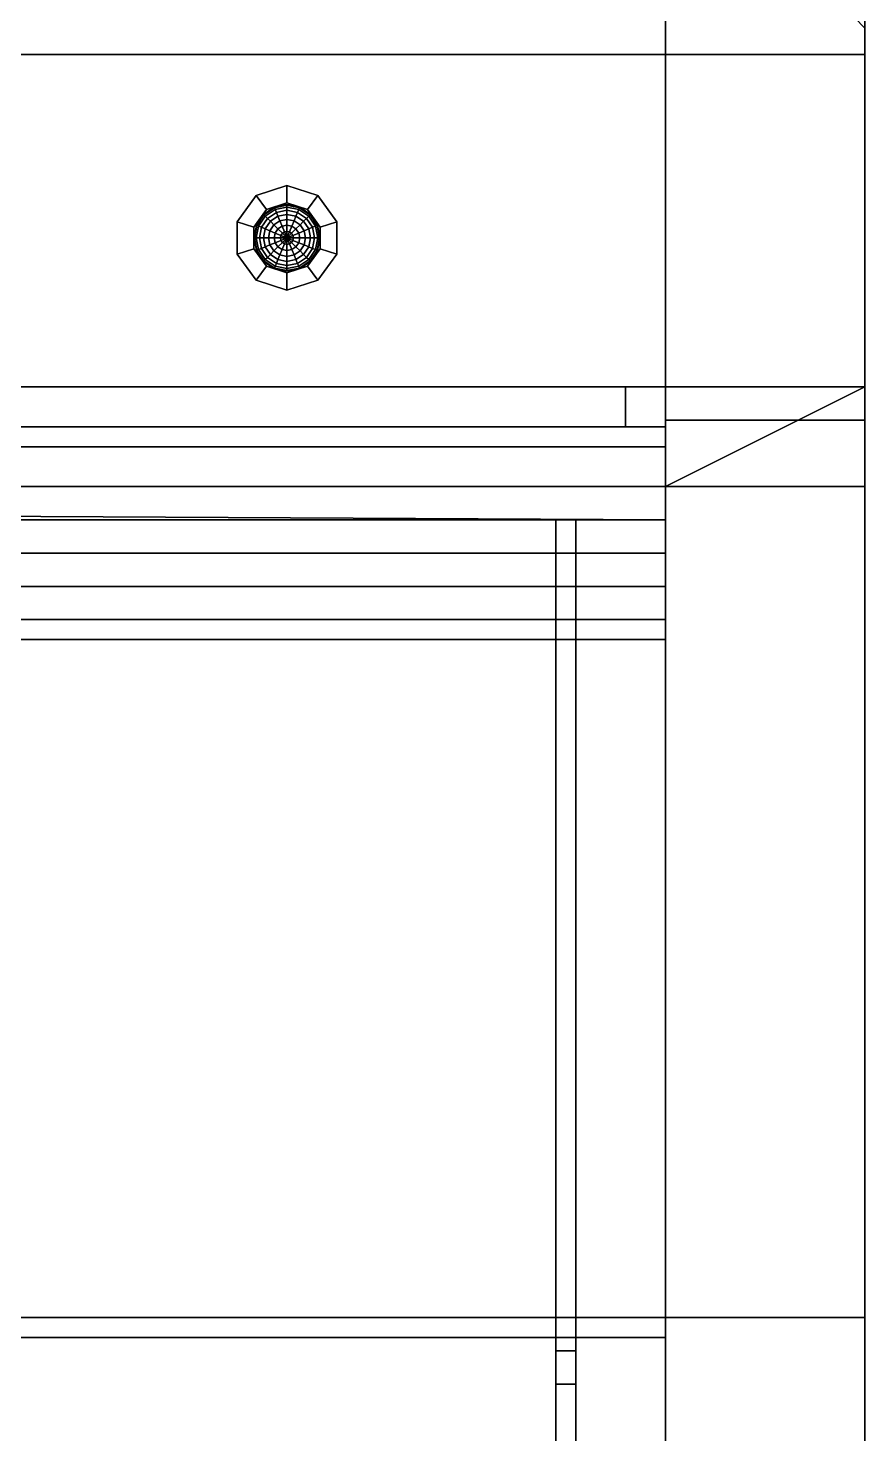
# Model space of a CAD drawing. Header units: millimetres. Extents: x 116.8 to 135.8, y -35.1 to -13.1.
# Drawn here: x 132.584 to 133.843, y -24.565 to -22.45 of the extents above; entities that cross this region are included whole.
import ezdxf

# ---------------------------------------------------------------- set-up
doc = ezdxf.new("R2010")
doc.units = ezdxf.units.MM
for name, color, linetype in [('COPERTURA', 252, 'CONTINUOUS'), ('CROMATO', 251, 'CONTINUOUS'), ('LAMPADA', 2, 'CONTINUOUS'), ('LAYER_RIV', 41, 'CONTINUOUS'), ('MARMO', 7, 'CONTINUOUS'), ('PARETE_INTERNA', 7, 'CONTINUOUS'), ('PAVIMENTO', 253, 'CONTINUOUS'), ('PRATO', 83, 'CONTINUOUS'), ('RIVESTIMENTO', 33, 'CONTINUOUS'), ('SOFFITTO', 41, 'CONTINUOUS'), ('VETRO', 137, 'CONTINUOUS')]:
    doc.layers.add(name, color=color, linetype=linetype)

msp = doc.modelspace()

# ---------------------------------------------------------------- linework, layer by layer
at = {"layer": 'COPERTURA'}
for points in [[(133.843016, -22.4899, 5.6817), (133.843016, -23.1399, 5.7), (128.843016, -23.1399, 5.7), (128.843016, -22.4899, 5.7)], [(128.843016, -22.4899, 6), (128.843016, -23.1399, 6), (133.843016, -23.1399, 6), (133.843016, -22.4899, 5.9817)], [(133.843016, -22.4899, 5.9817), (128.843016, -22.4899, 6), (128.843016, -22.4899, 5.7), (133.843016, -22.4899, 5.6817)], [(133.843016, -23.1399, 5.7), (133.843016, -22.4899, 5.6817), (133.843016, -22.4899, 5.9817), (133.843016, -23.1399, 6)], [(133.843016, -25.6399, 6.3), (126.343016, -25.6399, 6.3), (126.343016, -23.1399, 6.3), (133.843016, -23.1399, 6.3)], [(126.343016, -23.1399, 5.7), (133.843016, -23.1399, 5.7), (133.843016, -23.1399, 6.3), (126.343016, -23.1399, 6.3)], [(128.843016, -23.1399, 5.7), (133.843016, -23.1399, 5.7), (133.843016, -23.1399, 6), (128.843016, -23.1399, 6)], [(133.843016, -23.1399, 5.7), (133.843016, -23.1399, 6.3), (133.843016, -28.1399, 6.3), (133.843016, -28.1399, 5.7)]]:
    msp.add_3dface(points, dxfattribs=at)
at = {"layer": 'CROMATO'}
for points in [[(132.973658, -22.713163, 5.7), (132.973658, -22.686877, 5.7), (132.927305, -22.701938, 5.7), (132.942756, -22.723204, 5.7)], [(132.942756, -22.723204, 5.675), (132.927305, -22.701938, 5.675), (132.973658, -22.686877, 5.675), (132.973658, -22.713163, 5.675)], [(132.927305, -22.701938, 5.7), (132.973658, -22.686877, 5.7), (132.973658, -22.686877, 5.675), (132.927305, -22.701938, 5.675)], [(133.004559, -22.723204, 5.7), (133.02001, -22.701938, 5.7), (132.973658, -22.686877, 5.7), (132.973658, -22.713163, 5.7)], [(132.973658, -22.713163, 5.675), (132.973658, -22.686877, 5.675), (133.02001, -22.701938, 5.675), (133.004559, -22.723204, 5.675)], [(132.973658, -22.713163, 5.7), (132.973658, -22.686877, 5.7), (132.973658, -22.686877, 5.675), (132.973658, -22.713163, 5.675)], [(132.973658, -22.686877, 5.7), (133.02001, -22.701938, 5.7), (133.02001, -22.701938, 5.675), (132.973658, -22.686877, 5.675)], [(132.973658, -22.686877, 5.7), (132.973658, -22.713163, 5.7), (132.973658, -22.713163, 5.675), (132.973658, -22.686877, 5.675)], [(132.942756, -22.723204, 5.7), (132.927305, -22.701938, 5.7), (132.898658, -22.741367, 5.7), (132.923658, -22.74949, 5.7)], [(132.923658, -22.74949, 5.675), (132.898658, -22.741367, 5.675), (132.927305, -22.701938, 5.675), (132.942756, -22.723204, 5.675)], [(132.898658, -22.741367, 5.7), (132.927305, -22.701938, 5.7), (132.927305, -22.701938, 5.675), (132.898658, -22.741367, 5.675)], [(132.942756, -22.723204, 5.7), (132.927305, -22.701938, 5.7), (132.927305, -22.701938, 5.675), (132.942756, -22.723204, 5.675)], [(132.927305, -22.701938, 5.7), (132.942756, -22.723204, 5.7), (132.942756, -22.723204, 5.675), (132.927305, -22.701938, 5.675)], [(133.02001, -22.701938, 5.7), (133.004559, -22.723204, 5.7), (133.004559, -22.723204, 5.675), (133.02001, -22.701938, 5.675)], [(133.023658, -22.74949, 5.7), (133.048658, -22.741367, 5.7), (133.02001, -22.701938, 5.7), (133.004559, -22.723204, 5.7)], [(133.004559, -22.723204, 5.675), (133.02001, -22.701938, 5.675), (133.048658, -22.741367, 5.675), (133.023658, -22.74949, 5.675)], [(133.004559, -22.723204, 5.7), (133.02001, -22.701938, 5.7), (133.02001, -22.701938, 5.675), (133.004559, -22.723204, 5.675)], [(133.02001, -22.701938, 5.7), (133.048658, -22.741367, 5.7), (133.048658, -22.741367, 5.675), (133.02001, -22.701938, 5.675)], [(132.942756, -22.723204, 5.675), (132.923658, -22.74949, 5.675), (132.923658, -22.74949, 5.7), (132.942756, -22.723204, 5.7)], [(132.973658, -22.713163, 5.675), (132.942756, -22.723204, 5.675), (132.942756, -22.723204, 5.7), (132.973658, -22.713163, 5.7)], [(133.004559, -22.723204, 5.675), (132.973658, -22.713163, 5.675), (132.973658, -22.713163, 5.7), (133.004559, -22.723204, 5.7)], [(133.023658, -22.74949, 5.675), (133.004559, -22.723204, 5.675), (133.004559, -22.723204, 5.7), (133.023658, -22.74949, 5.7)], [(132.923658, -22.781982, 5.7), (132.898658, -22.790105, 5.7), (132.898658, -22.741367, 5.7), (132.923658, -22.74949, 5.7)], [(132.923658, -22.74949, 5.675), (132.898658, -22.741367, 5.675), (132.898658, -22.790105, 5.675), (132.923658, -22.781982, 5.675)], [(132.923658, -22.74949, 5.7), (132.898658, -22.741367, 5.7), (132.898658, -22.741367, 5.675), (132.923658, -22.74949, 5.675)], [(132.898658, -22.741367, 5.7), (132.898658, -22.790105, 5.7), (132.898658, -22.790105, 5.675), (132.898658, -22.741367, 5.675)], [(132.923658, -22.781982, 5.675), (132.923658, -22.74949, 5.675), (132.923658, -22.74949, 5.7), (132.923658, -22.781982, 5.7)], [(133.023658, -22.781982, 5.7), (133.048658, -22.790105, 5.7), (133.048658, -22.741367, 5.7), (133.023658, -22.74949, 5.7)], [(133.023658, -22.74949, 5.675), (133.048658, -22.741367, 5.675), (133.048658, -22.790105, 5.675), (133.023658, -22.781982, 5.675)], [(133.048658, -22.741367, 5.7), (133.023658, -22.74949, 5.7), (133.023658, -22.74949, 5.675), (133.048658, -22.741367, 5.675)], [(133.023658, -22.781982, 5.675), (133.023658, -22.74949, 5.675), (133.023658, -22.74949, 5.7), (133.023658, -22.781982, 5.7)], [(133.048658, -22.741367, 5.7), (133.048658, -22.790105, 5.7), (133.048658, -22.790105, 5.675), (133.048658, -22.741367, 5.675)], [(132.942756, -22.808269, 5.7), (132.927305, -22.829535, 5.7), (132.898658, -22.790105, 5.7), (132.923658, -22.781982, 5.7)], [(132.923658, -22.781982, 5.675), (132.898658, -22.790105, 5.675), (132.927305, -22.829535, 5.675), (132.942756, -22.808269, 5.675)], [(132.923658, -22.781982, 5.7), (132.898658, -22.790105, 5.7), (132.898658, -22.790105, 5.675), (132.923658, -22.781982, 5.675)], [(132.898658, -22.790105, 5.7), (132.927305, -22.829535, 5.7), (132.927305, -22.829535, 5.675), (132.898658, -22.790105, 5.675)], [(132.942756, -22.808269, 5.675), (132.923658, -22.781982, 5.675), (132.923658, -22.781982, 5.7), (132.942756, -22.808269, 5.7)], [(133.023658, -22.781982, 5.7), (133.048658, -22.790105, 5.7), (133.02001, -22.829535, 5.7), (133.004559, -22.808269, 5.7)], [(133.004559, -22.808269, 5.675), (133.02001, -22.829535, 5.675), (133.048658, -22.790105, 5.675), (133.023658, -22.781982, 5.675)], [(133.023658, -22.781982, 5.675), (133.004559, -22.808269, 5.675), (133.004559, -22.808269, 5.7), (133.023658, -22.781982, 5.7)], [(133.02001, -22.829535, 5.7), (133.048658, -22.790105, 5.7), (133.048658, -22.790105, 5.675), (133.02001, -22.829535, 5.675)], [(133.048658, -22.790105, 5.7), (133.023658, -22.781982, 5.7), (133.023658, -22.781982, 5.675), (133.048658, -22.790105, 5.675)], [(132.927305, -22.829535, 5.7), (132.942756, -22.808269, 5.7), (132.942756, -22.808269, 5.675), (132.927305, -22.829535, 5.675)], [(132.973658, -22.818309, 5.7), (132.973658, -22.844596, 5.7), (132.927305, -22.829535, 5.7), (132.942756, -22.808269, 5.7)], [(132.942756, -22.808269, 5.675), (132.927305, -22.829535, 5.675), (132.973658, -22.844596, 5.675), (132.973658, -22.818309, 5.675)], [(132.942756, -22.808269, 5.7), (132.927305, -22.829535, 5.7), (132.927305, -22.829535, 5.675), (132.942756, -22.808269, 5.675)], [(132.973658, -22.818309, 5.675), (132.942756, -22.808269, 5.675), (132.942756, -22.808269, 5.7), (132.973658, -22.818309, 5.7)], [(133.004559, -22.808269, 5.7), (133.02001, -22.829535, 5.7), (132.973658, -22.844596, 5.7), (132.973658, -22.818309, 5.7)], [(132.973658, -22.818309, 5.675), (132.973658, -22.844596, 5.675), (133.02001, -22.829535, 5.675), (133.004559, -22.808269, 5.675)], [(133.004559, -22.808269, 5.675), (132.973658, -22.818309, 5.675), (132.973658, -22.818309, 5.7), (133.004559, -22.808269, 5.7)], [(133.004559, -22.808269, 5.7), (133.02001, -22.829535, 5.7), (133.02001, -22.829535, 5.675), (133.004559, -22.808269, 5.675)], [(132.927305, -22.829535, 5.7), (132.973658, -22.844596, 5.7), (132.973658, -22.844596, 5.675), (132.927305, -22.829535, 5.675)], [(132.973658, -22.844596, 5.7), (132.973658, -22.818309, 5.7), (132.973658, -22.818309, 5.675), (132.973658, -22.844596, 5.675)], [(132.973658, -22.818309, 5.7), (132.973658, -22.844596, 5.7), (132.973658, -22.844596, 5.675), (132.973658, -22.818309, 5.675)], [(132.973658, -22.844596, 5.7), (133.02001, -22.829535, 5.7), (133.02001, -22.829535, 5.675), (132.973658, -22.844596, 5.675)], [(133.543016, -23.0499), (133.543016, -22.9899), (133.483016, -22.9899), (133.483016, -23.0499)], [(133.483016, -23.0499, 5.7), (133.483016, -22.9899, 5.7), (133.543016, -22.9899, 5.7), (133.543016, -23.0499, 5.7)], [(133.483016, -23.0499), (133.483016, -22.9899), (133.483016, -22.9899, 5.7), (133.483016, -23.0499, 5.7)], [(133.483016, -22.9899), (133.543016, -22.9899), (133.543016, -22.9899, 5.7), (133.483016, -22.9899, 5.7)], [(133.543016, -22.9899), (133.543016, -23.0499), (133.543016, -23.0499, 5.7), (133.543016, -22.9899, 5.7)], [(133.543016, -23.0499, 5.7), (133.483016, -23.0499, 5.7), (133.483016, -23.0499), (133.543016, -23.0499)], [(133.54298, -23.189927, 2.329167), (133.54298, -23.189927, 2.299167), (132.20798, -23.189927, 2.299167), (132.200278, -23.189927, 2.329167)], [(133.54298, -23.239927, 2.329167), (132.200278, -23.239927, 2.329167), (132.200278, -23.189927, 2.329167), (133.54298, -23.189927, 2.329167)], [(133.54298, -23.189927, 1.947534), (133.54298, -23.189927, 1.917534), (132.20798, -23.189927, 1.917534), (132.200278, -23.189927, 1.947534)], [(133.54298, -23.239927, 1.947534), (132.200278, -23.239927, 1.947534), (132.200278, -23.189927, 1.947534), (133.54298, -23.189927, 1.947534)], [(132.20798, -23.189927, 2.299167), (133.54298, -23.189927, 2.299167), (133.54298, -23.239927, 2.299167), (132.20798, -23.239927, 2.299167)], [(132.20798, -23.189927, 1.917534), (133.54298, -23.189927, 1.917534), (133.54298, -23.239927, 1.917534), (132.20798, -23.239927, 1.917534)], [(133.37798, -23.189927, 1.299167), (133.40798, -23.189927, 1.299167), (133.40798, -23.189927, 2.299167), (133.37798, -23.189927, 2.299167)], [(133.37798, -23.189927, 2.299167), (133.40798, -23.189927, 2.299167), (133.40798, -23.239927, 2.299167), (133.37798, -23.239927, 2.299167)], [(133.40798, -23.189927, 1.299167), (133.37798, -23.189927, 1.299167), (133.37798, -23.239927, 1.299167), (133.40798, -23.239927, 1.299167)], [(133.37798, -23.239927, 1.299167), (133.37798, -23.239927, 2.299167), (133.37798, -23.189927, 2.299167), (133.37798, -23.189927, 1.299167)], [(133.40798, -23.189927, 2.299167), (133.40798, -23.189927, 1.299167), (133.40798, -23.239927, 1.299167), (133.40798, -23.239927, 2.299167)], [(133.54298, -23.189927, 2.299167), (133.54298, -23.189927, 2.329167), (133.54298, -23.239927, 2.329167), (133.54298, -23.239927, 2.299167)], [(133.54298, -23.189927, 1.917534), (133.54298, -23.189927, 1.947534), (133.54298, -23.239927, 1.947534), (133.54298, -23.239927, 1.917534)], [(132.200278, -23.239927, 2.329167), (132.20798, -23.239927, 2.299167), (133.54298, -23.239927, 2.299167), (133.54298, -23.239927, 2.329167)], [(132.200278, -23.239927, 1.947534), (132.20798, -23.239927, 1.917534), (133.54298, -23.239927, 1.917534), (133.54298, -23.239927, 1.947534)], [(133.37798, -23.239927, 1.329167), (133.37798, -23.239927, 1.299167), (133.37798, -23.339927, 1.299167), (133.37798, -23.339927, 1.329167)], [(133.37798, -23.239927, 1.299167), (133.40798, -23.239927, 1.299167), (133.40798, -23.339927, 1.299167), (133.37798, -23.339927, 1.299167)], [(133.40798, -23.339927, 1.329167), (133.37798, -23.339927, 1.329167), (133.37798, -23.239927, 1.329167), (133.40798, -23.239927, 1.329167)], [(133.40798, -23.239927, 1.329167), (133.40798, -23.239927, 1.299167), (133.37798, -23.239927, 1.299167), (133.37798, -23.239927, 1.329167)], [(133.37798, -23.239927, 2.299167), (133.40798, -23.239927, 2.299167), (133.40798, -23.239927, 1.299167), (133.37798, -23.239927, 1.299167)], [(133.40798, -23.239927, 1.299167), (133.40798, -23.239927, 1.329167), (133.40798, -23.339927, 1.329167), (133.40798, -23.339927, 1.299167)], [(133.54298, -23.339927, 1.178333), (133.54298, -23.339927, 1.148333), (131.90798, -23.339927, 1.148333), (131.90798, -23.339927, 1.178333)], [(131.90798, -23.339927, 1.148333), (133.54298, -23.339927, 1.148333), (133.54298, -23.369927, 1.148333), (131.90798, -23.369927, 1.148333)], [(133.54298, -23.369927, 1.178333), (131.90798, -23.369927, 1.178333), (131.90798, -23.339927, 1.178333), (133.54298, -23.339927, 1.178333)], [(133.54298, -23.339927, 1.47), (133.54298, -23.339927, 1.45), (132.04298, -23.339927, 1.45), (132.04298, -23.339927, 1.47)], [(132.04298, -23.339927, 1.45), (133.54298, -23.339927, 1.45), (133.54298, -26.039927, 1.45), (132.04298, -26.039927, 1.45)], [(133.54298, -26.039927, 1.47), (132.04298, -26.039927, 1.47), (132.04298, -23.339927, 1.47), (133.54298, -23.339927, 1.47)], [(133.40798, -23.339927, 1.45), (133.40798, -23.339927, 1.178333), (133.37798, -23.339927, 1.178333), (133.37798, -23.339927, 1.45)], [(133.37798, -23.339927, 1.45), (133.37798, -23.339927, 1.178333), (133.37798, -23.369927, 1.178333), (133.37798, -23.369927, 1.45)], [(133.37798, -23.339927, 1.178333), (133.40798, -23.339927, 1.178333), (133.40798, -23.369927, 1.178333), (133.37798, -23.369927, 1.178333)], [(133.40798, -23.369927, 1.45), (133.37798, -23.369927, 1.45), (133.37798, -23.339927, 1.45), (133.40798, -23.339927, 1.45)], [(133.40798, -23.339927, 1.178333), (133.40798, -23.339927, 1.148333), (133.37798, -23.339927, 1.148333), (133.37798, -23.339927, 1.178333)], [(133.37798, -23.339927, 1.178333), (133.37798, -23.339927, 1.148333), (133.37798, -24.439927, 1.148333), (133.37798, -24.439927, 1.178333)], [(133.37798, -23.339927, 1.148333), (133.40798, -23.339927, 1.148333), (133.40798, -24.439927, 1.148333), (133.37798, -24.439927, 1.148333)], [(133.40798, -24.439927, 1.178333), (133.37798, -24.439927, 1.178333), (133.37798, -23.339927, 1.178333), (133.40798, -23.339927, 1.178333)], [(133.37798, -23.339927, 1.329167), (133.37798, -23.339927, 1.299167), (133.40798, -23.339927, 1.299167), (133.40798, -23.339927, 1.329167)], [(133.40798, -23.339927, 1.178333), (133.40798, -23.339927, 1.45), (133.40798, -23.369927, 1.45), (133.40798, -23.369927, 1.178333)], [(133.40798, -23.339927, 1.148333), (133.40798, -23.339927, 1.178333), (133.40798, -24.439927, 1.178333), (133.40798, -24.439927, 1.148333)], [(133.54298, -23.339927, 1.45), (133.54298, -23.339927, 1.47), (133.54298, -26.039927, 1.47), (133.54298, -26.039927, 1.45)], [(133.54298, -23.339927, 1.148333), (133.54298, -23.339927, 1.178333), (133.54298, -23.369927, 1.178333), (133.54298, -23.369927, 1.148333)], [(131.90798, -23.369927, 1.178333), (131.90798, -23.369927, 1.148333), (133.54298, -23.369927, 1.148333), (133.54298, -23.369927, 1.178333)], [(133.37798, -23.369927, 1.45), (133.37798, -23.369927, 1.178333), (133.40798, -23.369927, 1.178333), (133.40798, -23.369927, 1.45)], [(133.54298, -24.389927, 1.178333), (133.54298, -24.389927, 1.148333), (131.90798, -24.389927, 1.148333), (131.90798, -24.389927, 1.178333)], [(131.90798, -24.389927, 1.148333), (133.54298, -24.389927, 1.148333), (133.54298, -24.419927, 1.148333), (131.90798, -24.419927, 1.148333)], [(133.54298, -24.419927, 1.178333), (131.90798, -24.419927, 1.178333), (131.90798, -24.389927, 1.178333), (133.54298, -24.389927, 1.178333)], [(133.40798, -24.389927, 1.45), (133.40798, -24.389927, 1.178333), (133.37798, -24.389927, 1.178333), (133.37798, -24.389927, 1.45)], [(133.37798, -24.389927, 1.45), (133.37798, -24.389927, 1.178333), (133.37798, -24.419927, 1.178333), (133.37798, -24.419927, 1.45)], [(133.37798, -24.389927, 1.178333), (133.40798, -24.389927, 1.178333), (133.40798, -24.419927, 1.178333), (133.37798, -24.419927, 1.178333)], [(133.40798, -24.419927, 1.45), (133.37798, -24.419927, 1.45), (133.37798, -24.389927, 1.45), (133.40798, -24.389927, 1.45)], [(133.37798, -24.389927, 1.299167), (133.40798, -24.389927, 1.299167), (133.40798, -24.489927, 1.299167), (133.37798, -24.489927, 1.299167)], [(133.40798, -24.489927, 1.329167), (133.37798, -24.489927, 1.329167), (133.37798, -24.389927, 1.329167), (133.40798, -24.389927, 1.329167)], [(133.40798, -24.389927, 1.329167), (133.40798, -24.389927, 1.299167), (133.37798, -24.389927, 1.299167), (133.37798, -24.389927, 1.329167)], [(133.37798, -24.389927, 1.329167), (133.37798, -24.389927, 1.299167), (133.37798, -24.489927, 1.299167), (133.37798, -24.489927, 1.329167)], [(133.40798, -24.389927, 1.299167), (133.40798, -24.389927, 1.329167), (133.40798, -24.489927, 1.329167), (133.40798, -24.489927, 1.299167)], [(133.40798, -24.389927, 1.178333), (133.40798, -24.389927, 1.45), (133.40798, -24.419927, 1.45), (133.40798, -24.419927, 1.178333)], [(133.54298, -24.389927, 1.148333), (133.54298, -24.389927, 1.178333), (133.54298, -24.419927, 1.178333), (133.54298, -24.419927, 1.148333)], [(131.90798, -24.419927, 1.178333), (131.90798, -24.419927, 1.148333), (133.54298, -24.419927, 1.148333), (133.54298, -24.419927, 1.178333)], [(133.37798, -24.419927, 1.45), (133.37798, -24.419927, 1.178333), (133.40798, -24.419927, 1.178333), (133.40798, -24.419927, 1.45)], [(133.37798, -24.439927, 1.178333), (133.37798, -24.439927, 1.148333), (133.40798, -24.439927, 1.148333), (133.40798, -24.439927, 1.178333)], [(133.40798, -24.989927, 1.299167), (133.37798, -24.989927, 1.299167), (133.37798, -24.489927, 1.299167), (133.40798, -24.489927, 1.299167)], [(133.37798, -24.989927, 1.299167), (133.37798, -24.989927, 1.329167), (133.37798, -24.489927, 1.329167), (133.37798, -24.489927, 1.299167)], [(133.37798, -24.489927, 1.329167), (133.40798, -24.489927, 1.329167), (133.40798, -24.989927, 1.329167), (133.37798, -24.989927, 1.329167)], [(133.40798, -24.989927, 1.329167), (133.40798, -24.989927, 1.299167), (133.40798, -24.489927, 1.299167), (133.40798, -24.489927, 1.329167)]]:
    msp.add_3dface(points, dxfattribs=at)
at = {"layer": 'LAMPADA'}
for points in [[(132.928351, -22.74697, 5.665246), (132.938982, -22.73106, 5.665246), (132.938302, -22.730381, 5.675), (132.927464, -22.746602, 5.675)], [(132.93098, -22.748059, 5.655866), (132.940994, -22.733072, 5.655866), (132.938982, -22.73106, 5.665246), (132.928351, -22.74697, 5.665246)], [(132.935249, -22.749827, 5.647221), (132.944261, -22.736339, 5.647221), (132.940994, -22.733072, 5.655866), (132.93098, -22.748059, 5.655866)], [(132.938982, -22.73106, 5.665246), (132.954891, -22.72043, 5.665246), (132.954524, -22.719542, 5.675), (132.938302, -22.730381, 5.675)], [(132.940994, -22.733072, 5.655866), (132.95598, -22.723059, 5.655866), (132.954891, -22.72043, 5.665246), (132.938982, -22.73106, 5.665246)], [(132.944261, -22.736339, 5.647221), (132.957748, -22.727327, 5.647221), (132.95598, -22.723059, 5.655866), (132.940994, -22.733072, 5.655866)], [(132.948658, -22.740736, 5.639645), (132.960128, -22.733072, 5.639645), (132.957748, -22.727327, 5.647221), (132.944261, -22.736339, 5.647221)], [(132.954015, -22.746094, 5.633426), (132.963027, -22.740072, 5.633426), (132.960128, -22.733072, 5.639645), (132.948658, -22.740736, 5.639645)], [(132.954891, -22.72043, 5.665246), (132.973658, -22.716697, 5.665246), (132.973658, -22.715736, 5.675), (132.954524, -22.719542, 5.675)], [(132.95598, -22.723059, 5.655866), (132.973658, -22.719542, 5.655866), (132.973658, -22.716697, 5.665246), (132.954891, -22.72043, 5.665246)], [(132.957748, -22.727327, 5.647221), (132.973658, -22.724163, 5.647221), (132.973658, -22.719542, 5.655866), (132.95598, -22.723059, 5.655866)], [(132.960128, -22.733072, 5.639645), (132.973658, -22.730381, 5.639645), (132.973658, -22.724163, 5.647221), (132.957748, -22.727327, 5.647221)], [(132.963027, -22.740072, 5.633426), (132.973658, -22.737958, 5.633426), (132.973658, -22.730381, 5.639645), (132.960128, -22.733072, 5.639645)], [(132.973658, -22.716697, 5.665246), (132.992424, -22.72043, 5.665246), (132.992792, -22.719542, 5.675), (132.973658, -22.715736, 5.675)], [(132.973658, -22.719542, 5.655866), (132.991335, -22.723059, 5.655866), (132.992424, -22.72043, 5.665246), (132.973658, -22.716697, 5.665246)], [(132.973658, -22.724163, 5.647221), (132.989567, -22.727327, 5.647221), (132.991335, -22.723059, 5.655866), (132.973658, -22.719542, 5.655866)], [(132.973658, -22.730381, 5.639645), (132.987188, -22.733072, 5.639645), (132.989567, -22.727327, 5.647221), (132.973658, -22.724163, 5.647221)], [(132.973658, -22.737958, 5.633426), (132.984288, -22.740072, 5.633426), (132.987188, -22.733072, 5.639645), (132.973658, -22.730381, 5.639645)], [(132.984288, -22.740072, 5.633426), (132.9933, -22.746094, 5.633426), (132.998658, -22.740736, 5.639645), (132.987188, -22.733072, 5.639645)], [(132.987188, -22.733072, 5.639645), (132.998658, -22.740736, 5.639645), (133.003055, -22.736339, 5.647221), (132.989567, -22.727327, 5.647221)], [(132.989567, -22.727327, 5.647221), (133.003055, -22.736339, 5.647221), (133.006322, -22.733072, 5.655866), (132.991335, -22.723059, 5.655866)], [(132.991335, -22.723059, 5.655866), (133.006322, -22.733072, 5.655866), (133.008334, -22.73106, 5.665246), (132.992424, -22.72043, 5.665246)], [(132.992424, -22.72043, 5.665246), (133.008334, -22.73106, 5.665246), (133.009013, -22.730381, 5.675), (132.992792, -22.719542, 5.675)], [(133.003055, -22.736339, 5.647221), (133.012067, -22.749827, 5.647221), (133.016335, -22.748059, 5.655866), (133.006322, -22.733072, 5.655866)], [(133.006322, -22.733072, 5.655866), (133.016335, -22.748059, 5.655866), (133.018964, -22.74697, 5.665246), (133.008334, -22.73106, 5.665246)], [(133.008334, -22.73106, 5.665246), (133.018964, -22.74697, 5.665246), (133.019852, -22.746602, 5.675), (133.009013, -22.730381, 5.675)], [(132.924618, -22.765736, 5.665246), (132.928351, -22.74697, 5.665246), (132.927464, -22.746602, 5.675), (132.923658, -22.765736, 5.675)], [(132.927464, -22.765736, 5.655866), (132.93098, -22.748059, 5.655866), (132.928351, -22.74697, 5.665246), (132.924618, -22.765736, 5.665246)], [(132.932084, -22.765736, 5.647221), (132.935249, -22.749827, 5.647221), (132.93098, -22.748059, 5.655866), (132.927464, -22.765736, 5.655866)], [(132.938302, -22.765736, 5.639645), (132.940994, -22.752206, 5.639645), (132.935249, -22.749827, 5.647221), (132.932084, -22.765736, 5.647221)], [(132.940994, -22.752206, 5.639645), (132.948658, -22.740736, 5.639645), (132.944261, -22.736339, 5.647221), (132.935249, -22.749827, 5.647221)], [(132.945879, -22.765736, 5.633426), (132.947994, -22.755106, 5.633426), (132.940994, -22.752206, 5.639645), (132.938302, -22.765736, 5.639645)], [(132.947994, -22.755106, 5.633426), (132.954015, -22.746094, 5.633426), (132.948658, -22.740736, 5.639645), (132.940994, -22.752206, 5.639645)], [(132.95598, -22.758414, 5.628806), (132.960128, -22.752206, 5.628806), (132.954015, -22.746094, 5.633426), (132.947994, -22.755106, 5.633426)], [(132.960128, -22.752206, 5.628806), (132.966335, -22.748059, 5.628806), (132.963027, -22.740072, 5.633426), (132.954015, -22.746094, 5.633426)], [(132.964646, -22.762003, 5.625961), (132.96676, -22.758839, 5.625961), (132.960128, -22.752206, 5.628806), (132.95598, -22.758414, 5.628806)], [(132.96676, -22.758839, 5.625961), (132.969925, -22.756724, 5.625961), (132.966335, -22.748059, 5.628806), (132.960128, -22.752206, 5.628806)], [(132.966335, -22.748059, 5.628806), (132.973658, -22.746602, 5.628806), (132.973658, -22.737958, 5.633426), (132.963027, -22.740072, 5.633426)], [(132.969925, -22.756724, 5.625961), (132.973658, -22.755982, 5.625961), (132.973658, -22.746602, 5.628806), (132.966335, -22.748059, 5.628806)], [(132.973658, -22.746602, 5.628806), (132.98098, -22.748059, 5.628806), (132.984288, -22.740072, 5.633426), (132.973658, -22.737958, 5.633426)], [(132.973658, -22.755982, 5.625961), (132.977391, -22.756724, 5.625961), (132.98098, -22.748059, 5.628806), (132.973658, -22.746602, 5.628806)], [(132.977391, -22.756724, 5.625961), (132.980555, -22.758839, 5.625961), (132.987188, -22.752206, 5.628806), (132.98098, -22.748059, 5.628806)], [(132.980555, -22.758839, 5.625961), (132.98267, -22.762003, 5.625961), (132.991335, -22.758414, 5.628806), (132.987188, -22.752206, 5.628806)], [(132.98098, -22.748059, 5.628806), (132.987188, -22.752206, 5.628806), (132.9933, -22.746094, 5.633426), (132.984288, -22.740072, 5.633426)], [(132.987188, -22.752206, 5.628806), (132.991335, -22.758414, 5.628806), (132.999322, -22.755106, 5.633426), (132.9933, -22.746094, 5.633426)], [(132.9933, -22.746094, 5.633426), (132.999322, -22.755106, 5.633426), (133.006322, -22.752206, 5.639645), (132.998658, -22.740736, 5.639645)], [(132.998658, -22.740736, 5.639645), (133.006322, -22.752206, 5.639645), (133.012067, -22.749827, 5.647221), (133.003055, -22.736339, 5.647221)], [(132.999322, -22.755106, 5.633426), (133.001436, -22.765736, 5.633426), (133.009013, -22.765736, 5.639645), (133.006322, -22.752206, 5.639645)], [(133.006322, -22.752206, 5.639645), (133.009013, -22.765736, 5.639645), (133.015231, -22.765736, 5.647221), (133.012067, -22.749827, 5.647221)], [(133.012067, -22.749827, 5.647221), (133.015231, -22.765736, 5.647221), (133.019852, -22.765736, 5.655866), (133.016335, -22.748059, 5.655866)], [(133.016335, -22.748059, 5.655866), (133.019852, -22.765736, 5.655866), (133.022697, -22.765736, 5.665246), (133.018964, -22.74697, 5.665246)], [(133.018964, -22.74697, 5.665246), (133.022697, -22.765736, 5.665246), (133.023658, -22.765736, 5.675), (133.019852, -22.746602, 5.675)], [(132.928351, -22.784503, 5.665246), (132.924618, -22.765736, 5.665246), (132.923658, -22.765736, 5.675), (132.927464, -22.78487, 5.675)], [(132.93098, -22.783414, 5.655866), (132.927464, -22.765736, 5.655866), (132.924618, -22.765736, 5.665246), (132.928351, -22.784503, 5.665246)], [(132.935249, -22.781646, 5.647221), (132.932084, -22.765736, 5.647221), (132.927464, -22.765736, 5.655866), (132.93098, -22.783414, 5.655866)], [(132.940994, -22.779266, 5.639645), (132.938302, -22.765736, 5.639645), (132.932084, -22.765736, 5.647221), (132.935249, -22.781646, 5.647221)], [(132.947994, -22.776367, 5.633426), (132.945879, -22.765736, 5.633426), (132.938302, -22.765736, 5.639645), (132.940994, -22.779266, 5.639645)], [(132.954524, -22.765736, 5.628806), (132.95598, -22.758414, 5.628806), (132.947994, -22.755106, 5.633426), (132.945879, -22.765736, 5.633426)], [(132.95598, -22.773059, 5.628806), (132.954524, -22.765736, 5.628806), (132.945879, -22.765736, 5.633426), (132.947994, -22.776367, 5.633426)], [(132.960128, -22.779266, 5.628806), (132.95598, -22.773059, 5.628806), (132.947994, -22.776367, 5.633426), (132.954015, -22.785379, 5.633426)], [(132.963903, -22.765736, 5.625961), (132.964646, -22.762003, 5.625961), (132.95598, -22.758414, 5.628806), (132.954524, -22.765736, 5.628806)], [(132.964646, -22.769469, 5.625961), (132.963903, -22.765736, 5.625961), (132.954524, -22.765736, 5.628806), (132.95598, -22.773059, 5.628806)], [(132.96676, -22.772634, 5.625961), (132.964646, -22.769469, 5.625961), (132.95598, -22.773059, 5.628806), (132.960128, -22.779266, 5.628806)], [(132.969925, -22.774748, 5.625961), (132.96676, -22.772634, 5.625961), (132.960128, -22.779266, 5.628806), (132.966335, -22.783414, 5.628806)], [(132.973658, -22.765736, 5.625), (132.973658, -22.765736, 5.625), (132.964646, -22.762003, 5.625961), (132.963903, -22.765736, 5.625961)], [(132.973658, -22.765736, 5.625), (132.973658, -22.765736, 5.625), (132.963903, -22.765736, 5.625961), (132.964646, -22.769469, 5.625961)], [(132.973658, -22.765736, 5.625), (132.973658, -22.765736, 5.625), (132.96676, -22.758839, 5.625961), (132.964646, -22.762003, 5.625961)], [(132.973658, -22.765736, 5.625), (132.973658, -22.765736, 5.625), (132.964646, -22.769469, 5.625961), (132.96676, -22.772634, 5.625961)], [(132.973658, -22.775491, 5.625961), (132.969925, -22.774748, 5.625961), (132.966335, -22.783414, 5.628806), (132.973658, -22.78487, 5.628806)], [(132.973658, -22.765736, 5.625), (132.973658, -22.765736, 5.625), (132.969925, -22.756724, 5.625961), (132.96676, -22.758839, 5.625961)], [(132.973658, -22.765736, 5.625), (132.973658, -22.765736, 5.625), (132.96676, -22.772634, 5.625961), (132.969925, -22.774748, 5.625961)], [(132.973658, -22.765736, 5.625), (132.973658, -22.765736, 5.625), (132.973658, -22.755982, 5.625961), (132.969925, -22.756724, 5.625961)], [(132.973658, -22.765736, 5.625), (132.973658, -22.765736, 5.625), (132.969925, -22.774748, 5.625961), (132.973658, -22.775491, 5.625961)], [(132.973658, -22.765736, 5.625), (132.973658, -22.765736, 5.625), (132.977391, -22.756724, 5.625961), (132.973658, -22.755982, 5.625961)], [(132.973658, -22.765736, 5.625), (132.973658, -22.765736, 5.625), (132.980555, -22.758839, 5.625961), (132.977391, -22.756724, 5.625961)], [(132.973658, -22.765736, 5.625), (132.973658, -22.765736, 5.625), (132.98267, -22.762003, 5.625961), (132.980555, -22.758839, 5.625961)], [(132.973658, -22.765736, 5.625), (132.973658, -22.765736, 5.625), (132.983412, -22.765736, 5.625961), (132.98267, -22.762003, 5.625961)], [(132.973658, -22.765736, 5.625), (132.973658, -22.765736, 5.625), (132.98267, -22.769469, 5.625961), (132.983412, -22.765736, 5.625961)], [(132.973658, -22.765736, 5.625), (132.973658, -22.765736, 5.625), (132.980555, -22.772634, 5.625961), (132.98267, -22.769469, 5.625961)], [(132.973658, -22.765736, 5.625), (132.973658, -22.765736, 5.625), (132.977391, -22.774748, 5.625961), (132.980555, -22.772634, 5.625961)], [(132.973658, -22.765736, 5.625), (132.973658, -22.765736, 5.625), (132.973658, -22.775491, 5.625961), (132.977391, -22.774748, 5.625961)], [(132.977391, -22.774748, 5.625961), (132.973658, -22.775491, 5.625961), (132.973658, -22.78487, 5.628806), (132.98098, -22.783414, 5.628806)], [(132.980555, -22.772634, 5.625961), (132.977391, -22.774748, 5.625961), (132.98098, -22.783414, 5.628806), (132.987188, -22.779266, 5.628806)], [(132.98267, -22.769469, 5.625961), (132.980555, -22.772634, 5.625961), (132.987188, -22.779266, 5.628806), (132.991335, -22.773059, 5.628806)], [(132.98267, -22.762003, 5.625961), (132.983412, -22.765736, 5.625961), (132.992792, -22.765736, 5.628806), (132.991335, -22.758414, 5.628806)], [(132.983412, -22.765736, 5.625961), (132.98267, -22.769469, 5.625961), (132.991335, -22.773059, 5.628806), (132.992792, -22.765736, 5.628806)], [(132.991335, -22.773059, 5.628806), (132.987188, -22.779266, 5.628806), (132.9933, -22.785379, 5.633426), (132.999322, -22.776367, 5.633426)], [(132.991335, -22.758414, 5.628806), (132.992792, -22.765736, 5.628806), (133.001436, -22.765736, 5.633426), (132.999322, -22.755106, 5.633426)], [(132.992792, -22.765736, 5.628806), (132.991335, -22.773059, 5.628806), (132.999322, -22.776367, 5.633426), (133.001436, -22.765736, 5.633426)], [(133.001436, -22.765736, 5.633426), (132.999322, -22.776367, 5.633426), (133.006322, -22.779266, 5.639645), (133.009013, -22.765736, 5.639645)], [(133.009013, -22.765736, 5.639645), (133.006322, -22.779266, 5.639645), (133.012067, -22.781646, 5.647221), (133.015231, -22.765736, 5.647221)], [(133.015231, -22.765736, 5.647221), (133.012067, -22.781646, 5.647221), (133.016335, -22.783414, 5.655866), (133.019852, -22.765736, 5.655866)], [(133.019852, -22.765736, 5.655866), (133.016335, -22.783414, 5.655866), (133.018964, -22.784503, 5.665246), (133.022697, -22.765736, 5.665246)], [(133.022697, -22.765736, 5.665246), (133.018964, -22.784503, 5.665246), (133.019852, -22.78487, 5.675), (133.023658, -22.765736, 5.675)], [(132.938982, -22.800412, 5.665246), (132.928351, -22.784503, 5.665246), (132.927464, -22.78487, 5.675), (132.938302, -22.801092, 5.675)], [(132.940994, -22.7984, 5.655866), (132.93098, -22.783414, 5.655866), (132.928351, -22.784503, 5.665246), (132.938982, -22.800412, 5.665246)], [(132.944261, -22.795133, 5.647222), (132.935249, -22.781646, 5.647221), (132.93098, -22.783414, 5.655866), (132.940994, -22.7984, 5.655866)], [(132.948658, -22.790736, 5.639645), (132.940994, -22.779266, 5.639645), (132.935249, -22.781646, 5.647221), (132.944261, -22.795133, 5.647222)], [(132.954015, -22.785379, 5.633426), (132.947994, -22.776367, 5.633426), (132.940994, -22.779266, 5.639645), (132.948658, -22.790736, 5.639645)], [(132.957748, -22.804145, 5.647222), (132.944261, -22.795133, 5.647222), (132.940994, -22.7984, 5.655866), (132.95598, -22.808414, 5.655866)], [(132.960128, -22.7984, 5.639645), (132.948658, -22.790736, 5.639645), (132.944261, -22.795133, 5.647222), (132.957748, -22.804145, 5.647222)], [(132.963027, -22.7914, 5.633427), (132.954015, -22.785379, 5.633426), (132.948658, -22.790736, 5.639645), (132.960128, -22.7984, 5.639645)], [(132.966335, -22.783414, 5.628806), (132.960128, -22.779266, 5.628806), (132.954015, -22.785379, 5.633426), (132.963027, -22.7914, 5.633427)], [(132.973658, -22.793515, 5.633427), (132.963027, -22.7914, 5.633427), (132.960128, -22.7984, 5.639645), (132.973658, -22.801092, 5.639645)], [(132.973658, -22.78487, 5.628806), (132.966335, -22.783414, 5.628806), (132.963027, -22.7914, 5.633427), (132.973658, -22.793515, 5.633427)], [(132.98098, -22.783414, 5.628806), (132.973658, -22.78487, 5.628806), (132.973658, -22.793515, 5.633427), (132.984288, -22.7914, 5.633427)], [(132.984288, -22.7914, 5.633427), (132.973658, -22.793515, 5.633427), (132.973658, -22.801092, 5.639645), (132.987188, -22.7984, 5.639645)], [(132.987188, -22.779266, 5.628806), (132.98098, -22.783414, 5.628806), (132.984288, -22.7914, 5.633427), (132.9933, -22.785379, 5.633426)], [(132.9933, -22.785379, 5.633426), (132.984288, -22.7914, 5.633427), (132.987188, -22.7984, 5.639645), (132.998658, -22.790736, 5.639645)], [(132.998658, -22.790736, 5.639645), (132.987188, -22.7984, 5.639645), (132.989567, -22.804145, 5.647222), (133.003055, -22.795133, 5.647222)], [(133.003055, -22.795133, 5.647222), (132.989567, -22.804145, 5.647222), (132.991335, -22.808414, 5.655866), (133.006322, -22.7984, 5.655866)], [(132.999322, -22.776367, 5.633426), (132.9933, -22.785379, 5.633426), (132.998658, -22.790736, 5.639645), (133.006322, -22.779266, 5.639645)], [(133.006322, -22.779266, 5.639645), (132.998658, -22.790736, 5.639645), (133.003055, -22.795133, 5.647222), (133.012067, -22.781646, 5.647221)], [(133.012067, -22.781646, 5.647221), (133.003055, -22.795133, 5.647222), (133.006322, -22.7984, 5.655866), (133.016335, -22.783414, 5.655866)], [(133.016335, -22.783414, 5.655866), (133.006322, -22.7984, 5.655866), (133.008334, -22.800412, 5.665246), (133.018964, -22.784503, 5.665246)], [(133.018964, -22.784503, 5.665246), (133.008334, -22.800412, 5.665246), (133.009013, -22.801092, 5.675), (133.019852, -22.78487, 5.675)], [(132.954891, -22.811043, 5.665246), (132.938982, -22.800412, 5.665246), (132.938302, -22.801092, 5.675), (132.954524, -22.81193, 5.675)], [(132.95598, -22.808414, 5.655866), (132.940994, -22.7984, 5.655866), (132.938982, -22.800412, 5.665246), (132.954891, -22.811043, 5.665246)], [(132.973658, -22.814776, 5.665246), (132.954891, -22.811043, 5.665246), (132.954524, -22.81193, 5.675), (132.973658, -22.815736, 5.675)], [(132.973658, -22.81193, 5.655866), (132.95598, -22.808414, 5.655866), (132.954891, -22.811043, 5.665246), (132.973658, -22.814776, 5.665246)], [(132.973658, -22.80731, 5.647222), (132.957748, -22.804145, 5.647222), (132.95598, -22.808414, 5.655866), (132.973658, -22.81193, 5.655866)], [(132.973658, -22.801092, 5.639645), (132.960128, -22.7984, 5.639645), (132.957748, -22.804145, 5.647222), (132.973658, -22.80731, 5.647222)], [(132.987188, -22.7984, 5.639645), (132.973658, -22.801092, 5.639645), (132.973658, -22.80731, 5.647222), (132.989567, -22.804145, 5.647222)], [(132.989567, -22.804145, 5.647222), (132.973658, -22.80731, 5.647222), (132.973658, -22.81193, 5.655866), (132.991335, -22.808414, 5.655866)], [(132.991335, -22.808414, 5.655866), (132.973658, -22.81193, 5.655866), (132.973658, -22.814776, 5.665246), (132.992424, -22.811043, 5.665246)], [(132.992424, -22.811043, 5.665246), (132.973658, -22.814776, 5.665246), (132.973658, -22.815736, 5.675), (132.992792, -22.81193, 5.675)], [(133.006322, -22.7984, 5.655866), (132.991335, -22.808414, 5.655866), (132.992424, -22.811043, 5.665246), (133.008334, -22.800412, 5.665246)], [(133.008334, -22.800412, 5.665246), (132.992424, -22.811043, 5.665246), (132.992792, -22.81193, 5.675), (133.009013, -22.801092, 5.675)]]:
    msp.add_3dface(points, dxfattribs=at)
at = {"layer": 'LAYER_RIV'}
for points in [[(133.54298, -23.289927, 1.5), (133.54298, -23.289927, 1.47), (132.04298, -23.289927, 1.47), (132.04298, -23.289927, 1.5)], [(132.04298, -23.289927, 1.47), (133.54298, -23.289927, 1.47), (133.54298, -26.089927, 1.47), (132.04298, -26.089927, 1.47)], [(133.54298, -26.089927, 1.5), (132.04298, -26.089927, 1.5), (132.04298, -23.289927, 1.5), (133.54298, -23.289927, 1.5)], [(133.54298, -23.289927, 1.47), (133.54298, -23.289927, 1.5), (133.54298, -26.089927, 1.5), (133.54298, -26.089927, 1.47)]]:
    msp.add_3dface(points, dxfattribs=at)
at = {"layer": 'MARMO'}
for points in [[(128.543016, -23.1399, -0.0183), (133.543016, -23.1399, -0.0183), (133.843016, -22.9899, -0.0183), (128.843016, -22.9899, -0.0183)], [(128.843016, -22.9899), (133.843016, -22.9899), (133.543016, -23.1399), (128.543016, -23.1399)], [(128.843016, -22.9899, -0.0183), (133.843016, -22.9899, -0.0183), (133.843016, -22.9899), (128.843016, -22.9899)], [(133.843016, -22.9899, -0.0183), (133.843016, -33.1399, -0.0183), (133.543016, -32.8399, -0.0183), (133.543016, -23.1399, -0.0183)], [(133.543016, -23.1399), (133.543016, -32.8399), (133.843016, -33.1399), (133.843016, -22.9899)], [(133.843016, -22.9899), (133.543016, -23.1399), (133.543016, -23.1399, -0.0183), (133.843016, -22.9899, -0.0183)], [(133.843016, -33.1399, -0.0183), (133.843016, -22.9899, -0.0183), (133.843016, -22.9899), (133.843016, -33.1399)], [(133.543016, -23.1399, -0.0183), (128.543016, -23.1399, -0.0183), (128.543016, -23.1399), (133.543016, -23.1399)], [(133.543016, -23.1399, -0.0183), (133.543016, -32.8399, -0.0183), (133.543016, -32.8399), (133.543016, -23.1399)]]:
    msp.add_3dface(points, dxfattribs=at)
at = {"layer": 'PARETE_INTERNA'}
for points in [[(133.843016, -21.910182, 0.8), (133.543016, -21.946493, 0.8), (133.543016, -22.9899, 0.8), (133.843016, -22.9899, 0.8)], [(133.843016, -22.9899, 0.8), (133.843016, -21.910182, 0.8), (133.843016, -21.910182, 0.5), (133.843016, -22.9899, 0.5)], [(133.543016, -21.946493, 0.5), (133.543016, -22.9899, 0.5), (133.543016, -22.9899, 0.8), (133.543016, -21.946493, 0.8)], [(133.543016, -23.0399), (133.543016, -23.8149), (133.543016, -23.8149, 2.85), (133.543016, -23.0399, 2.85)], [(133.543016, -23.0399, 2.85), (133.543016, -23.8149, 2.85), (133.543016, -23.8149, 5.7), (133.543016, -23.0399, 5.7)], [(133.543016, -23.8149), (133.543016, -24.5899), (133.543016, -24.5899, 2.85), (133.543016, -23.8149, 2.85)], [(133.543016, -23.8149, 2.85), (133.543016, -24.5899, 2.85), (133.543016, -24.5899, 5.7), (133.543016, -23.8149, 5.7)]]:
    msp.add_3dface(points, dxfattribs=at)
at = {"layer": 'PAVIMENTO'}
for points in [[(133.543016, -23.1899, -0.0183), (133.543016, -28.0149, -0.0183), (128.843016, -28.0024, -0.0183), (128.843016, -23.1649, -0.0183)], [(128.843016, -23.1649), (128.843016, -28.0024), (133.543016, -28.0149), (133.543016, -23.1899)], [(133.543016, -23.1899), (128.843016, -23.1649), (128.843016, -23.1649, -0.0183), (133.543016, -23.1899, -0.0183)], [(133.543016, -28.0149, -0.0183), (133.543016, -23.1899, -0.0183), (133.543016, -23.1899), (133.543016, -28.0149)]]:
    msp.add_3dface(points, dxfattribs=at)
at = {"layer": 'PRATO'}
for points in [[(133.843016, -22.450041), (133.843016, -22.9899), (131.343016, -22.9899), (131.565629, -20.094816)], [(133.843016, -22.9899, -0.0183), (133.843016, -22.450041, -0.0183), (131.565629, -20.094816, -0.0183), (131.343016, -22.9899, -0.0183)], [(133.843016, -21.910182, -0.0183), (133.843016, -22.9899, -0.0183), (133.843016, -22.9899), (133.843016, -21.910182)], [(133.843016, -22.9899), (128.843016, -22.9899), (128.843016, -22.9899, -0.0183), (133.843016, -22.9899, -0.0183)]]:
    msp.add_3dface(points, dxfattribs=at)
at = {"layer": 'RIVESTIMENTO'}
for points in [[(133.843016, -21.910182, 0.5), (133.543016, -21.946493, 0.5), (133.543016, -22.9899, 0.5), (133.843016, -22.9899, 0.5)], [(133.843016, -22.9899, 0.5), (133.843016, -21.910182, 0.5), (133.843016, -21.910182), (133.843016, -22.9899)], [(133.543016, -21.946493), (133.543016, -22.9899), (133.543016, -22.9899, 0.5), (133.543016, -21.946493, 0.5)], [(133.843016, -23.0399), (133.843016, -24.5899), (133.543016, -24.5899), (133.543016, -23.0399)], [(133.543016, -23.0399, 5.7), (133.543016, -24.5899, 5.7), (133.843016, -24.5899, 5.7), (133.843016, -23.0399, 5.7)], [(133.843016, -23.0399, 5.7), (133.543016, -23.0399, 5.7), (133.543016, -23.0399), (133.843016, -23.0399)], [(133.843016, -23.0399), (133.843016, -26.2399), (133.843016, -26.2399, 5.7), (133.843016, -23.0399, 5.7)]]:
    msp.add_3dface(points, dxfattribs=at)
at = {"layer": 'SOFFITTO'}
for points in [[(130.093016, -23.1399, 5.7), (133.843016, -23.1399, 5.7), (133.843016, -24.3899, 5.7), (130.093016, -24.3899, 5.7)], [(130.093016, -24.3899, 5.7), (133.843016, -24.3899, 5.7), (133.843016, -25.6399, 5.7), (130.093016, -25.6399, 5.7)]]:
    msp.add_3dface(points, dxfattribs=at)
at = {"layer": 'VETRO'}
for points in [[(133.543016, -23.0799), (133.543016, -23.0499), (128.843016, -23.0499), (128.843016, -23.0799)], [(128.843016, -23.0799, 5.7), (128.843016, -23.0499, 5.7), (133.543016, -23.0499, 5.7), (133.543016, -23.0799, 5.7)], [(128.843016, -23.0499), (133.543016, -23.0499), (133.543016, -23.0499, 5.7), (128.843016, -23.0499, 5.7)], [(133.543016, -23.0499), (133.543016, -23.0799), (133.543016, -23.0799, 5.7), (133.543016, -23.0499, 5.7)], [(133.543016, -23.0799, 5.7), (128.843016, -23.0799, 5.7), (128.843016, -23.0799), (133.543016, -23.0799)]]:
    msp.add_3dface(points, dxfattribs=at)

doc.saveas('drawing.dxf')
